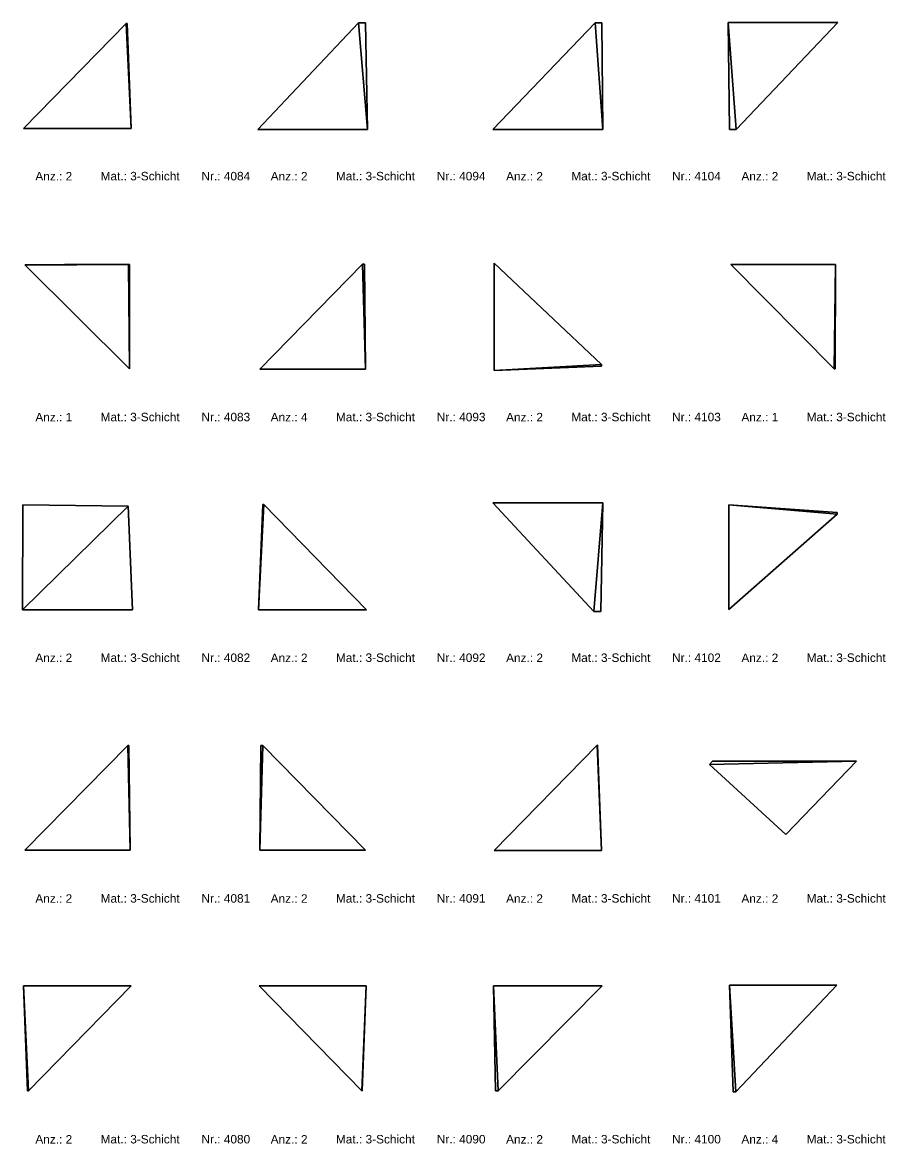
# Model space of a CAD drawing. Header units: millimetres. Extents: x -1099 to 66227, y -20588 to 1633.
# Drawn here: x 15191 to 23448, y -20588 to -9870 of the extents above; entities that cross this region are included whole.
import ezdxf

# ---------------------------------------------------------------- set-up
doc = ezdxf.new("R2010")
doc.units = ezdxf.units.MM
doc.header["$LTSCALE"] = 12.5
doc.layers.add('CURVES', color=1, linetype='Continuous', true_color=0xff0000)
doc.layers.add('TEXT', color=1, linetype='Continuous', true_color=0xff0000)
doc.styles.add('ARIAL_REGULAR', font='arial.ttf')

msp = doc.modelspace()

# ---------------------------------------------------------------- texts
at = {"layer": 'TEXT', "attachment_point": 7, "style": 'ARIAL_REGULAR'}
for s, insert, char_height, width in [('Anz.: 2', (15315, -11381), 81.1, 853.81), ('Mat.: 3-Schicht', (15939, -11381), 81.15, 1665.28), ('Nr.: 4084', (16904, -11381), 81.1, 1078.73), ('Anz.: 2', (17566, -11381), 81.1, 853.81), ('Mat.: 3-Schicht', (18190, -11381), 81.15, 1665.28), ('Nr.: 4094', (19155, -11381), 81.1, 1078.73), ('Anz.: 2', (19818, -11381), 81.1, 853.81), ('Mat.: 3-Schicht', (20442, -11381), 81.15, 1665.28), ('Nr.: 4104', (21406, -11381), 81.1, 1078.73), ('Anz.: 2', (22069, -11381), 81.1, 853.81), ('Mat.: 3-Schicht', (22693, -11381), 81.15, 1665.28), ('Anz.: 1', (15315, -13684), 81.1, 824.7), ('Mat.: 3-Schicht', (15939, -13684), 81.15, 1665.28), ('Nr.: 4083', (16904, -13684), 81.1, 1079.61), ('Anz.: 4', (17566, -13684), 81.1, 854.69), ('Mat.: 3-Schicht', (18190, -13684), 81.15, 1665.28), ('Nr.: 4093', (19155, -13684), 81.1, 1079.61), ('Anz.: 2', (19818, -13684), 81.1, 853.81), ('Mat.: 3-Schicht', (20442, -13684), 81.15, 1665.28), ('Nr.: 4103', (21406, -13684), 81.1, 1079.61), ('Anz.: 1', (22069, -13684), 81.1, 824.7), ('Mat.: 3-Schicht', (22693, -13684), 81.15, 1665.28), ('Anz.: 2', (15315, -15985), 81.1, 853.81), ('Mat.: 3-Schicht', (15939, -15985), 81.15, 1665.28), ('Nr.: 4082', (16904, -15985), 81.1, 1077.85), ('Anz.: 2', (17566, -15985), 81.1, 853.81), ('Mat.: 3-Schicht', (18190, -15985), 81.15, 1665.28), ('Nr.: 4092', (19155, -15985), 81.1, 1077.85), ('Anz.: 2', (19818, -15985), 81.1, 853.81), ('Mat.: 3-Schicht', (20442, -15985), 81.15, 1665.28), ('Nr.: 4102', (21406, -15985), 81.1, 1077.85), ('Anz.: 2', (22069, -15985), 81.1, 853.81), ('Mat.: 3-Schicht', (22693, -15985), 81.15, 1665.28), ('Anz.: 2', (15315, -18286), 81.1, 853.81), ('Mat.: 3-Schicht', (15939, -18286), 81.15, 1665.28), ('Nr.: 4081', (16904, -18286), 81.1, 1048.74), ('Anz.: 2', (17566, -18286), 81.1, 853.81), ('Mat.: 3-Schicht', (18190, -18286), 81.15, 1665.28), ('Nr.: 4091', (19155, -18286), 81.1, 1048.74), ('Anz.: 2', (19818, -18286), 81.1, 853.81), ('Mat.: 3-Schicht', (20442, -18286), 81.15, 1665.28), ('Nr.: 4101', (21406, -18286), 81.1, 1048.74), ('Anz.: 2', (22069, -18286), 81.1, 853.81), ('Mat.: 3-Schicht', (22693, -18286), 81.15, 1665.28), ('Anz.: 2', (15315, -20588), 81.1, 853.81), ('Mat.: 3-Schicht', (15939, -20588), 81.15, 1665.28), ('Nr.: 4080', (16904, -20588), 81.1, 1079.61), ('Anz.: 2', (17566, -20588), 81.1, 853.81), ('Mat.: 3-Schicht', (18190, -20588), 81.15, 1665.28), ('Nr.: 4090', (19155, -20588), 81.1, 1079.61), ('Anz.: 2', (19818, -20588), 81.1, 853.81), ('Mat.: 3-Schicht', (20442, -20588), 81.15, 1665.28), ('Nr.: 4100', (21406, -20588), 81.1, 1079.61), ('Anz.: 4', (22069, -20588), 81.1, 854.69), ('Mat.: 3-Schicht', (22693, -20588), 81.15, 1665.28)]:
    msp.add_mtext(s, dxfattribs=dict(at, insert=insert, char_height=char_height, width=width))

# ---------------------------------------------------------------- meshes
at = {"layer": 'CURVES'}
mesh = msp.add_polyface(dxfattribs=at)
corners = [(16193, -9880), (16185, -9880), (16185, -9880, 100), (16193, -9880, 100), (16185, -9880, 100), (16185, -9880), (15203, -10885), (15203, -10885, 100), (15203, -10885, 100), (15203, -10885), (16232, -10885), (16232, -10885, 100), (16193, -9880), (16193, -9880, 100), (16232, -10885, 100), (16232, -10885), (16185, -9880), (16193, -9880), (15203, -10885), (16232, -10885), (16193, -9880, 100), (16185, -9880, 100), (15203, -10885, 100), (16232, -10885, 100)]
mesh.append_faces([[corners[k] for k in face] for face in [(3, 0, 1, 2), (5, 6, 7, 4), (11, 8, 9, 10), (15, 12, 13, 14), (16, 19, 18, 18), (19, 16, 17, 17), (23, 21, 22, 22), (21, 23, 20, 20)]])
mesh = msp.add_polyface(dxfattribs=at)
corners = [(18473, -9873), (18473, -9873, 100), (18407, -9873), (18407, -9873, 100), (18473, -9873), (18440, -9873, 50), (18473, -9873, 50), (18473, -9873, 25), (18473, -9873, 50), (18473, -9873, 25), (18473, -9873, 12), (18473, -9873, 25), (18473, -9873, 12), (18473, -9873, 6), (18473, -9873, 12), (18473, -9873, 6), (18473, -9873, 3), (18473, -9873, 6), (18473, -9873, 3), (18440, -9873, 25), (18465, -9873, 50), (18465, -9873, 25), (18423, -9873, 50), (18465, -9873, 12), (18473, -9873, 25), (18473, -9873, 12), (18473, -9873, 12), (18465, -9873, 6), (18471, -9873, 12), (18473, -9873, 6), (18471, -9873, 6), (18440, -9873, 12), (18452, -9873, 25), (18452, -9873, 12), (18423, -9873, 25), (18432, -9873, 50), (18432, -9873, 25), (18471, -9873, 3), (18473, -9873, 6), (18473, -9873, 3), (18473, -9873, 3), (18473, -9873, 12), (18473, -9873, 6), (18473, -9873, 6), (18473, -9873, 25), (18473, -9873, 12), (18471, -9873, 2), (18473, -9873, 3), (18473, -9873, 2), (18473, -9873, 2), (18465, -9873, 3), (18468, -9873, 6), (18468, -9873, 3), (18452, -9873, 6), (18459, -9873, 12), (18459, -9873, 6), (18473, -9873, 100), (18440, -9873, 75), (18473, -9873, 75), (18465, -9873, 75), (18465, -9873, 88), (18473, -9873, 88), (18473, -9873, 75), (18473, -9873, 88), (18473, -9873, 75), (18465, -9873, 94), (18473, -9873, 94), (18471, -9873, 88), (18471, -9873, 94), (18440, -9873, 88), (18452, -9873, 75), (18452, -9873, 88), (18423, -9873, 75), (18432, -9873, 75), (18471, -9873, 97), (18473, -9873, 97), (18473, -9873, 94), (18473, -9873, 97), (18473, -9873, 94), (18473, -9873, 88), (18473, -9873, 94), (18473, -9873, 88), (18473, -9873, 75), (18473, -9873, 88), (18471, -9873, 98), (18473, -9873, 98), (18473, -9873, 97), (18473, -9873, 98), (18465, -9873, 97), (18468, -9873, 94), (18468, -9873, 97), (18452, -9873, 94), (18459, -9873, 88), (18459, -9873, 94), (18473, -9873, 75), (18473, -9873, 88), (18473, -9873, 94), (18473, -9873, 88), (18473, -9873, 94), (18473, -9873, 97), (18473, -9873, 94), (18473, -9873, 97), (18473, -9873, 98), (18473, -9873, 97), (18473, -9873, 98), (18407, -9873, 100), (18407, -9873), (17442, -10893), (17442, -10893, 100), (17442, -10893, 100), (17442, -10893), (18493, -10893), (18493, -10893, 100), (18473, -9873), (18473, -9873, 100), (18493, -10893, 100), (18493, -10893), (18407, -9873), (18473, -9873), (18473, -9873), (17442, -10893), (18493, -10893), (18473, -9873, 100), (18473, -9873, 100), (18407, -9873, 100), (17442, -10893, 100), (18493, -10893, 100)]
mesh.append_faces([[corners[k] for k in face] for face in [(93, 65, 60, 92), (91, 93, 92, 71), (92, 60, 59, 59), (70, 71, 92, 92), (59, 70, 92, 92), (69, 71, 70, 57), (90, 74, 68, 89), (88, 90, 89, 65), (87, 85, 77, 86), (84, 87, 86, 74), (77, 75, 66, 76), (86, 77, 76, 76), (68, 74, 86, 86), (76, 68, 86, 86), (76, 66, 63, 63), (67, 68, 76, 76), (63, 67, 76, 76), (89, 68, 67, 67), (60, 65, 89, 89), (67, 60, 89, 89), (80, 78, 61, 79), (66, 80, 79, 63), (79, 61, 58, 58), (62, 63, 79, 79), (58, 62, 79, 79), (67, 63, 62, 62), (59, 60, 67, 67), (62, 59, 67, 67), (62, 58, 6, 6), (20, 59, 62, 62), (6, 20, 62, 62), (70, 59, 20, 20), (5, 57, 70, 70), (20, 5, 70, 70), (83, 81, 64, 82), (61, 83, 82, 58), (102, 104, 103, 101), (99, 101, 100, 98), (96, 98, 97, 95), (81, 95, 94, 64), (82, 64, 8, 8), (6, 58, 82, 82), (8, 6, 82, 82), (44, 7, 6, 6), (8, 9, 44, 44), (6, 8, 44, 44), (9, 11, 12, 10), (12, 14, 15, 13), (15, 17, 18, 16), (7, 44, 45, 25), (44, 9, 10, 45), (32, 19, 5, 5), (20, 21, 32, 32), (5, 20, 32, 32), (24, 21, 20, 20), (6, 7, 24, 24), (20, 6, 24, 24), (28, 23, 21, 21), (24, 26, 28, 28), (21, 24, 28, 28), (41, 26, 24, 24), (7, 25, 41, 41), (24, 7, 41, 41), (26, 41, 43, 29), (41, 25, 42, 43), (51, 27, 23, 23), (28, 30, 51, 51), (23, 28, 51, 51), (38, 30, 28, 28), (26, 29, 38, 38), (28, 26, 38, 38), (47, 37, 30, 30), (38, 40, 47, 47), (30, 38, 47, 47), (38, 29, 39, 40), (37, 47, 49, 46), (47, 40, 48, 49), (27, 51, 52, 50), (51, 30, 37, 52), (19, 32, 33, 31), (54, 33, 32, 32), (21, 23, 54, 54), (32, 21, 54, 54), (33, 54, 55, 53), (54, 23, 27, 55), (73, 57, 5, 35), (72, 73, 35, 22), (22, 35, 36, 34), (35, 5, 19, 36), (17, 0, 18, 18), (16, 18, 0, 0), (16, 0, 42, 42), (103, 0, 17, 17), (17, 15, 14, 14), (10, 12, 13, 13), (14, 12, 11, 11), (13, 15, 16, 16), (11, 94, 97, 14), (13, 16, 42, 42), (14, 97, 100, 17), (39, 43, 42, 42), (43, 39, 29, 29), (4, 39, 42, 42), (42, 25, 45, 45), (45, 10, 42, 42), (11, 9, 8, 8), (13, 42, 10, 10), (4, 42, 0, 0), (94, 11, 8, 8), (100, 101, 103, 103), (17, 100, 103, 103), (100, 97, 98, 98), (102, 1, 104, 104), (103, 104, 1, 1), (102, 101, 99, 99), (78, 102, 99, 99), (78, 1, 102, 102), (99, 98, 96, 96), (0, 103, 1, 1), (97, 94, 95, 95), (64, 94, 8, 8), (96, 95, 81, 81), (78, 96, 81, 83), (56, 1, 78, 78), (83, 61, 78, 78), (99, 96, 78, 78), (80, 75, 78, 78), (49, 48, 4, 4), (39, 4, 48, 48), (4, 46, 49, 49), (46, 4, 50, 50), (46, 50, 52, 52), (55, 27, 50, 50), (52, 37, 46, 46), (50, 4, 2, 2), (53, 55, 50, 50), (2, 31, 53, 53), (33, 53, 31, 31), (53, 50, 2, 2), (36, 19, 31, 31), (31, 34, 36, 36), (2, 22, 34, 34), (34, 31, 2, 2), (22, 2, 3, 3), (80, 66, 75, 75), (85, 75, 77, 77), (75, 85, 56, 56), (87, 56, 85, 85), (88, 56, 84, 84), (56, 87, 84, 84), (74, 90, 84, 84), (90, 88, 84, 84), (78, 75, 56, 56), (72, 69, 73, 73), (57, 73, 69, 69), (3, 69, 72, 72), (91, 71, 69, 69), (93, 88, 65, 65), (88, 91, 3, 3), (69, 3, 91, 91), (93, 91, 88, 88), (56, 88, 3, 3), (3, 72, 22, 22), (48, 40, 39, 39), (105, 106, 107, 108), (109, 110, 111, 112), (115, 116, 113, 114), (117, 121, 120, 120), (121, 118, 119, 119), (117, 118, 121, 121), (126, 124, 125, 125), (122, 123, 126, 126), (124, 126, 123, 123)]])
mesh = msp.add_polyface(dxfattribs=at)
corners = [(20734, -9873), (20669, -9873), (20669, -9873, 100), (20734, -9873, 100), (20669, -9873, 100), (20669, -9873), (19691, -10893), (19691, -10893, 100), (19691, -10893, 100), (19691, -10893), (20743, -10893), (20743, -10893, 100), (20734, -9873), (20734, -9873, 100), (20743, -10893, 100), (20743, -10893), (20669, -9873), (20734, -9873), (19691, -10893), (20743, -10893), (20734, -9873, 100), (20669, -9873, 100), (19691, -10893, 100), (20743, -10893, 100)]
mesh.append_faces([[corners[k] for k in face] for face in [(3, 0, 1, 2), (4, 5, 6, 7), (8, 9, 10, 11), (14, 15, 12, 13), (16, 19, 18, 18), (19, 16, 17, 17), (23, 21, 22, 22), (21, 23, 20, 20)]])
mesh = msp.add_polyface(dxfattribs=at)
corners = [(22992, -9870), (21942, -9870), (21942, -9870, 100), (22992, -9870, 100), (21942, -9870, 100), (21942, -9870), (21955, -10895), (21955, -10895, 100), (21955, -10895, 100), (21955, -10895), (22018, -10895), (22018, -10895, 100), (22992, -9870), (22992, -9870, 100), (22018, -10895, 100), (22018, -10895), (21942, -9870), (22992, -9870), (21955, -10895), (22018, -10895), (22992, -9870, 100), (21942, -9870, 100), (21955, -10895, 100), (22018, -10895, 100)]
mesh.append_faces([[corners[k] for k in face] for face in [(3, 0, 1, 2), (7, 4, 5, 6), (8, 9, 10, 11), (13, 14, 15, 12), (16, 19, 18, 18), (19, 16, 17, 17), (23, 21, 22, 22), (21, 23, 20, 20)]])
mesh = msp.add_polyface(dxfattribs=at)
corners = [(16216, -12184), (16216, -12184, 100), (15219, -12186), (15219, -12186, 100), (16206, -12184), (15718, -12185, 50), (16209, -12184, 50), (16209, -12184, 25), (16212, -12184, 50), (16212, -12184, 25), (15718, -12185, 25), (16086, -12185, 50), (16086, -12185, 25), (15468, -12186, 50), (16086, -12185, 12), (16207, -12184, 25), (16209, -12184, 12), (16207, -12184, 12), (16086, -12185, 6), (16179, -12184, 12), (16207, -12184, 6), (16179, -12184, 6), (15718, -12185, 12), (15902, -12185, 25), (15902, -12185, 12), (15468, -12186, 25), (15593, -12185, 50), (15593, -12185, 25), (16206, -12184, 100), (15718, -12185, 75), (16209, -12184, 75), (16086, -12185, 75), (16086, -12185, 88), (16209, -12184, 88), (16207, -12184, 75), (16207, -12184, 88), (16212, -12184, 75), (16086, -12185, 94), (16207, -12184, 94), (16179, -12184, 88), (16179, -12184, 94), (15718, -12185, 88), (15902, -12185, 75), (15902, -12185, 88), (15468, -12186, 75), (15593, -12185, 75), (15219, -12186, 100), (15219, -12186), (15219, -12191), (15219, -12191, 100), (15219, -12191, 100), (15219, -12191), (16216, -13181), (16216, -13181, 100), (16216, -12184), (16216, -12184, 100), (16216, -13181, 100), (16216, -13181), (15219, -12186), (16206, -12184), (16216, -12184), (15219, -12191), (16216, -13181), (16216, -12184, 100), (16206, -12184, 100), (15219, -12186, 100), (15219, -12191, 100), (16216, -13181, 100)]
mesh.append_faces([[corners[k] for k in face] for face in [(43, 32, 31, 42), (41, 43, 42, 29), (40, 38, 35, 39), (37, 40, 39, 32), (35, 33, 30, 34), (39, 35, 34, 34), (31, 32, 39, 39), (34, 31, 39, 39), (34, 30, 6, 6), (11, 31, 34, 34), (6, 11, 34, 34), (42, 31, 11, 11), (5, 29, 42, 42), (11, 5, 42, 42), (30, 36, 8, 6), (6, 8, 9, 7), (23, 10, 5, 5), (11, 12, 23, 23), (5, 11, 23, 23), (15, 12, 11, 11), (6, 7, 15, 15), (11, 6, 15, 15), (19, 14, 12, 12), (15, 17, 19, 19), (12, 15, 19, 19), (15, 7, 16, 17), (14, 19, 21, 18), (19, 17, 20, 21), (10, 23, 24, 22), (23, 12, 14, 24), (45, 29, 5, 26), (44, 45, 26, 13), (13, 26, 27, 25), (26, 5, 10, 27), (9, 0, 16, 16), (4, 16, 0, 0), (16, 7, 9, 9), (8, 0, 9, 9), (21, 20, 4, 4), (16, 4, 20, 20), (21, 4, 18, 18), (16, 20, 17, 17), (1, 8, 36, 36), (30, 33, 36, 36), (1, 36, 33, 33), (0, 8, 1, 1), (38, 33, 35, 35), (28, 38, 40, 40), (37, 28, 40, 40), (33, 38, 28, 28), (1, 33, 28, 28), (24, 14, 18, 18), (18, 22, 24, 24), (18, 4, 22, 22), (10, 22, 27, 27), (25, 22, 2, 2), (25, 27, 22, 22), (25, 2, 13, 13), (22, 4, 2, 2), (41, 37, 43, 43), (32, 43, 37, 37), (29, 45, 41, 41), (3, 41, 44, 44), (45, 44, 41, 41), (13, 3, 44, 44), (41, 3, 28, 28), (3, 13, 2, 2), (37, 41, 28, 28), (47, 48, 49, 46), (51, 52, 53, 50), (57, 54, 55, 56), (59, 62, 61, 61), (62, 59, 60, 60), (58, 59, 61, 61), (64, 65, 66, 66), (63, 64, 67, 67), (66, 67, 64, 64)]])
mesh = msp.add_polyface(dxfattribs=at)
corners = [(18463, -12181), (18444, -12181), (18444, -12181, 100), (18463, -12181, 100), (18444, -12181, 100), (18444, -12181), (17461, -13184), (17461, -13184, 100), (17461, -13184, 100), (17461, -13184), (18474, -13184), (18474, -13184, 100), (18463, -12181), (18463, -12181, 100), (18474, -13184, 100), (18474, -13184), (18444, -12181), (18463, -12181), (17461, -13184), (18474, -13184), (18463, -12181, 100), (18444, -12181, 100), (17461, -13184, 100), (18474, -13184, 100)]
mesh.append_faces([[corners[k] for k in face] for face in [(3, 0, 1, 2), (4, 5, 6, 7), (8, 9, 10, 11), (14, 15, 12, 13), (16, 19, 18, 18), (19, 16, 17, 17), (23, 21, 22, 22), (21, 23, 20, 20)]])
mesh = msp.add_polyface(dxfattribs=at)
corners = [(20732, -13141), (19703, -12170), (19703, -12170, 100), (20732, -13141, 100), (19703, -12170, 100), (19703, -12170), (19703, -13196), (19703, -13196, 100), (19703, -13196, 100), (19703, -13196), (20732, -13157), (20732, -13157, 100), (20732, -13141), (20732, -13141, 100), (20732, -13157, 100), (20732, -13157), (19703, -12170), (20732, -13141), (19703, -13196), (20732, -13157), (20732, -13141, 100), (19703, -12170, 100), (19703, -13196, 100), (20732, -13157, 100)]
mesh.append_faces([[corners[k] for k in face] for face in [(3, 0, 1, 2), (4, 5, 6, 7), (8, 9, 10, 11), (14, 15, 12, 13), (17, 19, 18, 18), (18, 16, 17, 17), (20, 21, 22, 22), (22, 23, 20, 20)]])
mesh = msp.add_polyface(dxfattribs=at)
corners = [(22968, -12183), (21967, -12183), (21967, -12183, 100), (22968, -12183, 100), (21967, -12183, 100), (21967, -12183), (22957, -13182), (22957, -13182, 100), (22957, -13182, 100), (22957, -13182), (22965, -13182), (22965, -13182, 100), (22968, -12183), (22968, -12183, 100), (22965, -13182, 100), (22965, -13182), (21967, -12183), (22968, -12183), (22957, -13182), (22965, -13182), (22968, -12183, 100), (21967, -12183, 100), (22957, -13182, 100), (22965, -13182, 100)]
mesh.append_faces([[corners[k] for k in face] for face in [(0, 1, 2, 3), (7, 4, 5, 6), (8, 9, 10, 11), (13, 14, 15, 12), (17, 19, 18, 18), (18, 16, 17, 17), (20, 21, 22, 22), (22, 23, 20, 20)]])
mesh = msp.add_polyface(dxfattribs=at)
corners = [(20744, -14464), (19691, -14464), (19691, -14464, 100), (20744, -14464, 100), (19691, -14464, 100), (19691, -14464), (20656, -15500), (20656, -15500, 100), (20656, -15500), (20656, -15500, 100), (20723, -15501), (20723, -15501, 100), (20723, -15501), (20689, -15501, 50), (20723, -15501, 50), (20723, -15501, 25), (20715, -15501, 50), (20689, -15501, 25), (20715, -15501, 25), (20672, -15500, 50), (20723, -15501, 12), (20723, -15501, 25), (20715, -15501, 12), (20723, -15501, 12), (20723, -15501, 50), (20723, -15501, 25), (20723, -15501, 6), (20721, -15501, 12), (20715, -15501, 6), (20721, -15501, 6), (20702, -15501, 25), (20689, -15501, 12), (20702, -15501, 12), (20681, -15500, 50), (20672, -15500, 25), (20681, -15500, 25), (20723, -15501, 3), (20723, -15501, 6), (20721, -15501, 3), (20723, -15501, 3), (20723, -15501, 6), (20723, -15501, 12), (20723, -15501, 6), (20723, -15501, 12), (20723, -15501, 25), (20723, -15501, 12), (20723, -15501, 25), (20723, -15501, 12), (20723, -15501, 12), (20723, -15501, 6), (20723, -15501, 6), (20723, -15501, 6), (20723, -15501, 3), (20723, -15501, 3), (20723, -15501, 3), (20723, -15501, 2), (20723, -15501, 2), (20723, -15501, 100), (20723, -15501, 75), (20723, -15501, 75), (20723, -15501, 88), (20723, -15501, 75), (20723, -15501, 88), (20723, -15501, 94), (20723, -15501, 88), (20723, -15501, 94), (20723, -15501, 97), (20723, -15501, 94), (20723, -15501, 97), (20723, -15501, 98), (20723, -15501, 97), (20723, -15501, 98), (20689, -15501, 75), (20715, -15501, 75), (20723, -15501, 88), (20715, -15501, 88), (20723, -15501, 75), (20723, -15501, 88), (20723, -15501, 94), (20715, -15501, 94), (20721, -15501, 88), (20721, -15501, 94), (20689, -15501, 88), (20702, -15501, 75), (20702, -15501, 88), (20672, -15500, 75), (20681, -15500, 75), (20723, -15501, 97), (20721, -15501, 97), (20723, -15501, 94), (20723, -15501, 97), (20723, -15501, 94), (20723, -15501, 88), (20723, -15501, 94), (20723, -15501, 75), (20723, -15501, 88), (20723, -15501, 98), (20721, -15501, 98), (20722, -15501, 97), (20722, -15501, 98), (20715, -15501, 97), (20718, -15501, 94), (20718, -15501, 97), (20702, -15501, 94), (20708, -15501, 88), (20708, -15501, 94), (20744, -14464), (20744, -14464, 100), (20723, -15501, 100), (20723, -15501), (19691, -14464), (20744, -14464), (20656, -15500), (20723, -15501), (20723, -15501), (20744, -14464, 100), (19691, -14464, 100), (20656, -15500, 100), (20723, -15501, 100), (20723, -15501, 100)]
mesh.append_faces([[corners[k] for k in face] for face in [(3, 0, 1, 2), (4, 5, 6, 7), (86, 85, 19, 33), (72, 86, 33, 13), (13, 33, 35, 17), (33, 19, 34, 35), (71, 69, 68, 70), (68, 66, 65, 67), (65, 63, 62, 64), (62, 60, 59, 61), (95, 74, 58, 94), (60, 95, 94, 59), (94, 58, 14, 14), (24, 59, 94, 94), (14, 24, 94, 94), (93, 78, 77, 92), (91, 93, 92, 74), (99, 97, 88, 98), (96, 99, 98, 90), (98, 88, 81, 81), (89, 90, 98, 98), (81, 89, 98, 98), (87, 90, 89, 78), (102, 100, 79, 101), (88, 102, 101, 81), (101, 79, 75, 75), (80, 81, 101, 101), (75, 80, 101, 101), (89, 81, 80, 80), (77, 78, 89, 89), (80, 77, 89, 89), (80, 75, 73, 73), (76, 77, 80, 80), (73, 76, 80, 80), (92, 77, 76, 76), (58, 74, 92, 92), (76, 58, 92, 92), (105, 103, 84, 104), (79, 105, 104, 75), (84, 82, 72, 83), (104, 84, 83, 83), (73, 75, 104, 104), (83, 73, 104, 104), (83, 72, 13, 13), (16, 73, 83, 83), (13, 16, 83, 83), (76, 73, 16, 16), (14, 58, 76, 76), (16, 14, 76, 76), (21, 15, 14, 14), (16, 18, 21, 21), (14, 16, 21, 21), (30, 18, 16, 16), (13, 17, 30, 30), (16, 13, 30, 30), (18, 30, 32, 22), (30, 17, 31, 32), (41, 20, 15, 15), (21, 23, 41, 41), (15, 21, 41, 41), (27, 23, 21, 21), (18, 22, 27, 27), (21, 18, 27, 27), (37, 26, 23, 23), (27, 29, 37, 37), (23, 27, 37, 37), (27, 22, 28, 29), (26, 37, 39, 36), (37, 29, 38, 39), (20, 41, 42, 40), (41, 23, 26, 42), (44, 25, 24, 24), (14, 15, 44, 44), (24, 14, 44, 44), (25, 44, 45, 43), (44, 15, 20, 45), (46, 25, 43, 47), (48, 47, 49, 50), (51, 50, 52, 53), (54, 53, 55, 56), (19, 8, 34, 34), (31, 34, 8, 8), (35, 34, 31, 31), (31, 28, 32, 32), (12, 31, 8, 8), (9, 8, 19, 19), (31, 17, 35, 35), (85, 9, 19, 19), (39, 38, 12, 12), (28, 12, 38, 38), (12, 36, 39, 39), (42, 36, 40, 40), (32, 28, 22, 22), (36, 42, 26, 26), (29, 28, 38, 38), (40, 36, 12, 12), (31, 12, 28, 28), (82, 86, 72, 72), (103, 82, 84, 84), (85, 82, 9, 9), (100, 9, 103, 103), (82, 103, 9, 9), (100, 105, 79, 79), (103, 105, 100, 100), (57, 9, 100, 100), (86, 82, 85, 85), (97, 102, 88, 88), (57, 97, 99, 99), (87, 57, 96, 96), (99, 96, 57, 57), (91, 57, 87, 87), (90, 87, 96, 96), (97, 57, 100, 100), (93, 87, 78, 78), (102, 97, 100, 100), (45, 20, 40, 40), (43, 45, 49, 49), (40, 49, 45, 45), (49, 40, 52, 52), (24, 25, 46, 46), (48, 46, 47, 47), (46, 61, 24, 24), (47, 43, 49, 49), (55, 53, 52, 52), (55, 52, 40, 40), (54, 56, 10, 10), (55, 10, 56, 56), (55, 40, 10, 10), (51, 48, 50, 50), (51, 53, 54, 54), (54, 70, 67, 51), (48, 64, 61, 46), (10, 11, 70, 54), (49, 52, 50, 50), (10, 40, 12, 12), (51, 67, 64, 48), (91, 74, 95, 95), (24, 61, 59, 59), (57, 91, 11, 11), (63, 60, 62, 62), (63, 91, 95, 60), (66, 91, 63, 63), (62, 61, 64, 64), (67, 65, 64, 64), (63, 65, 66, 66), (66, 68, 69, 69), (71, 70, 11, 11), (69, 71, 11, 11), (70, 68, 67, 67), (69, 11, 91, 91), (66, 69, 91, 91), (93, 91, 87, 87), (108, 109, 106, 107), (111, 113, 114, 114), (111, 112, 110, 110), (114, 112, 111, 111), (115, 116, 117, 117), (115, 118, 119, 119), (117, 118, 115, 115)]])
mesh = msp.add_polyface(dxfattribs=at)
corners = [(16203, -14495), (15194, -14481), (15194, -14481, 100), (16203, -14495, 100), (15194, -14481, 100), (15194, -14481), (15191, -15484), (15191, -15484, 100), (15191, -15484, 100), (15191, -15484), (16245, -15484), (16245, -15484, 100), (16203, -14495), (16203, -14495, 100), (16245, -15484, 100), (16245, -15484), (15194, -14481), (16203, -14495), (15191, -15484), (16245, -15484), (16203, -14495, 100), (15194, -14481, 100), (15191, -15484, 100), (16245, -15484, 100)]
mesh.append_faces([[corners[k] for k in face] for face in [(3, 0, 1, 2), (7, 4, 5, 6), (9, 10, 11, 8), (13, 14, 15, 12), (17, 19, 18, 18), (18, 16, 17, 17), (20, 21, 22, 22), (22, 23, 20, 20)]])
mesh = msp.add_polyface(dxfattribs=at)
corners = [(17501, -14480), (17490, -14480), (17490, -14480, 100), (17501, -14480, 100), (17490, -14480, 100), (17490, -14480), (17451, -15485), (17451, -15485, 100), (17451, -15485, 100), (17451, -15485), (18484, -15485), (18484, -15485, 100), (17501, -14480), (17501, -14480, 100), (18484, -15485, 100), (18484, -15485), (17490, -14480), (17501, -14480), (17451, -15485), (18484, -15485), (17501, -14480, 100), (17490, -14480, 100), (17451, -15485, 100), (18484, -15485, 100)]
mesh.append_faces([[corners[k] for k in face] for face in [(3, 0, 1, 2), (4, 5, 6, 7), (8, 9, 10, 11), (14, 15, 12, 13), (17, 19, 18, 18), (18, 16, 17, 17), (20, 21, 22, 22), (22, 23, 20, 20)]])
mesh = msp.add_polyface(dxfattribs=at)
corners = [(22986, -14555), (21949, -14482), (21949, -14482, 100), (22986, -14555, 100), (21949, -14482, 100), (21949, -14482), (21949, -15483), (21949, -15483, 100), (21949, -15483, 100), (21949, -15483), (22985, -14572), (22985, -14572, 100), (22986, -14555), (22986, -14555, 100), (22985, -14572, 100), (22985, -14572), (21949, -14482), (22986, -14555), (21949, -15483), (22985, -14572), (22986, -14555, 100), (21949, -14482, 100), (21949, -15483, 100), (22985, -14572, 100)]
mesh.append_faces([[corners[k] for k in face] for face in [(2, 3, 0, 1), (4, 5, 6, 7), (8, 9, 10, 11), (13, 14, 15, 12), (16, 19, 18, 18), (19, 16, 17, 17), (23, 21, 22, 22), (21, 23, 20, 20)]])
mesh = msp.add_polyface(dxfattribs=at)
corners = [(16210, -16781), (16198, -16781), (16198, -16781, 100), (16210, -16781, 100), (16198, -16781, 100), (16198, -16781), (15214, -17784), (15214, -17784, 100), (15214, -17784, 100), (15214, -17784), (16221, -17784), (16221, -17784, 100), (16210, -16781), (16210, -16781, 100), (16221, -17784, 100), (16221, -17784), (16198, -16781), (16210, -16781), (15214, -17784), (16221, -17784), (16210, -16781, 100), (16198, -16781, 100), (15214, -17784, 100), (16221, -17784, 100)]
mesh.append_faces([[corners[k] for k in face] for face in [(2, 3, 0, 0), (0, 1, 2, 2), (7, 4, 5, 5), (5, 6, 7, 7), (9, 10, 11, 8), (15, 12, 13, 14), (16, 19, 18, 18), (19, 16, 17, 17), (23, 21, 22, 22), (21, 23, 20, 20)]])
mesh = msp.add_polyface(dxfattribs=at)
corners = [(17490, -16782), (17473, -16782), (17473, -16782, 100), (17490, -16782, 100), (17473, -16782, 100), (17473, -16782), (17462, -17784), (17462, -17784, 100), (17462, -17784, 100), (17462, -17784), (18473, -17784), (18473, -17784, 100), (17490, -16782), (17490, -16782, 100), (18473, -17784, 100), (18473, -17784), (17473, -16782), (17490, -16782), (17462, -17784), (18473, -17784), (17490, -16782, 100), (17473, -16782, 100), (17462, -17784, 100), (18473, -17784, 100)]
mesh.append_faces([[corners[k] for k in face] for face in [(3, 0, 1, 2), (5, 6, 7, 4), (11, 8, 9, 10), (14, 15, 12, 13), (17, 19, 18, 18), (18, 16, 17, 17), (20, 21, 22, 22), (22, 23, 20, 20)]])
mesh = msp.add_polyface(dxfattribs=at)
corners = [(20693, -16780), (20688, -16780), (20688, -16780, 100), (20693, -16780, 100), (20688, -16780, 100), (20688, -16780), (19705, -17785), (19705, -17785, 100), (19705, -17785, 100), (19705, -17785), (20730, -17785), (20730, -17785, 100), (20693, -16780), (20693, -16780, 100), (20730, -17785, 100), (20730, -17785), (20688, -16780), (20693, -16780), (19705, -17785), (20730, -17785), (20693, -16780, 100), (20688, -16780, 100), (19705, -17785, 100), (20730, -17785, 100)]
mesh.append_faces([[corners[k] for k in face] for face in [(2, 3, 0, 1), (7, 4, 5, 6), (11, 8, 9, 10), (15, 12, 13, 14), (16, 19, 18, 18), (19, 16, 17, 17), (23, 21, 22, 22), (21, 23, 20, 20)]])
mesh = msp.add_polyface(dxfattribs=at)
corners = [(23171, -16931), (21792, -16931), (21792, -16931, 100), (23171, -16931, 100), (21792, -16931, 100), (21792, -16931), (21764, -16963), (21764, -16963, 100), (21764, -16963, 100), (21764, -16963), (22494, -17634), (22494, -17634, 100), (23171, -16931), (23171, -16931, 100), (22494, -17634, 100), (22494, -17634), (21792, -16931), (23171, -16931), (21764, -16963), (22494, -17634), (23171, -16931, 100), (21792, -16931, 100), (21764, -16963, 100), (22494, -17634, 100)]
mesh.append_faces([[corners[k] for k in face] for face in [(2, 3, 0, 1), (4, 5, 6, 7), (8, 9, 10, 11), (12, 14, 15, 15), (14, 12, 13, 13), (17, 19, 18, 18), (18, 16, 17, 17), (20, 21, 22, 22), (22, 23, 20, 20)]])
mesh = msp.add_polyface(dxfattribs=at)
corners = [(22981, -19073), (21954, -19073), (21954, -19073, 100), (22981, -19073, 100), (21954, -19073, 100), (21954, -19073), (21991, -20092), (21991, -20092, 100), (21991, -20092, 100), (21991, -20092), (22014, -20092), (22014, -20092, 100), (22981, -19073), (22981, -19073, 100), (22014, -20092, 100), (22014, -20092), (21954, -19073), (22981, -19073), (21991, -20092), (22014, -20092), (22981, -19073, 100), (21954, -19073, 100), (21991, -20092, 100), (22014, -20092, 100)]
mesh.append_faces([[corners[k] for k in face] for face in [(3, 0, 1, 2), (4, 5, 6, 7), (8, 9, 10, 11), (14, 15, 12, 13), (16, 19, 18, 18), (19, 16, 17, 17), (23, 21, 22, 22), (21, 23, 20, 20)]])
mesh = msp.add_polyface(dxfattribs=at)
corners = [(16232, -19080), (15203, -19080), (15203, -19080, 100), (16232, -19080, 100), (15203, -19080, 100), (15203, -19080), (15240, -20085), (15240, -20085, 100), (15240, -20085, 100), (15240, -20085), (15248, -20085), (15248, -20085, 100), (16232, -19080), (16232, -19080, 100), (15248, -20085, 100), (15248, -20085), (15203, -19080), (16232, -19080), (15240, -20085), (15248, -20085), (16232, -19080, 100), (15203, -19080, 100), (15240, -20085, 100), (15248, -20085, 100)]
mesh.append_faces([[corners[k] for k in face] for face in [(3, 0, 1, 2), (4, 5, 6, 7), (8, 9, 10, 11), (14, 15, 12, 13), (16, 19, 18, 18), (19, 16, 17, 17), (23, 21, 22, 22), (21, 23, 20, 20)]])
mesh = msp.add_polyface(dxfattribs=at)
corners = [(18479, -19081), (17456, -19081), (17456, -19081, 100), (18479, -19081, 100), (17456, -19081, 100), (17456, -19081), (18437, -20084), (18437, -20084, 100), (18437, -20084, 100), (18437, -20084), (18442, -20084), (18442, -20084, 100), (18479, -19081), (18479, -19081, 100), (18442, -20084, 100), (18442, -20084), (17456, -19081), (18479, -19081), (18437, -20084), (18442, -20084), (18479, -19081, 100), (17456, -19081, 100), (18437, -20084, 100), (18442, -20084, 100)]
mesh.append_faces([[corners[k] for k in face] for face in [(0, 1, 2, 3), (7, 4, 5, 6), (8, 9, 10, 11), (13, 14, 15, 12), (17, 19, 18, 18), (18, 16, 17, 17), (20, 21, 22, 22), (22, 23, 20, 20)]])
mesh = msp.add_polyface(dxfattribs=at)
corners = [(20737, -19080), (19698, -19080), (19698, -19080, 100), (20737, -19080, 100), (19698, -19080, 100), (19698, -19080), (19715, -20085), (19715, -20085, 100), (19715, -20085, 100), (19715, -20085), (19742, -20085), (19742, -20085, 100), (20737, -19080), (20737, -19080, 100), (19742, -20085, 100), (19742, -20085), (19698, -19080), (20737, -19080), (19715, -20085), (19742, -20085), (20737, -19080, 100), (19698, -19080, 100), (19715, -20085, 100), (19742, -20085, 100)]
mesh.append_faces([[corners[k] for k in face] for face in [(2, 3, 0, 1), (6, 4, 5, 5), (4, 6, 7, 7), (8, 9, 10, 11), (12, 14, 15, 15), (14, 12, 13, 13), (16, 19, 18, 18), (19, 16, 17, 17), (23, 21, 22, 22), (21, 23, 20, 20)]])

doc.saveas('drawing.dxf')
